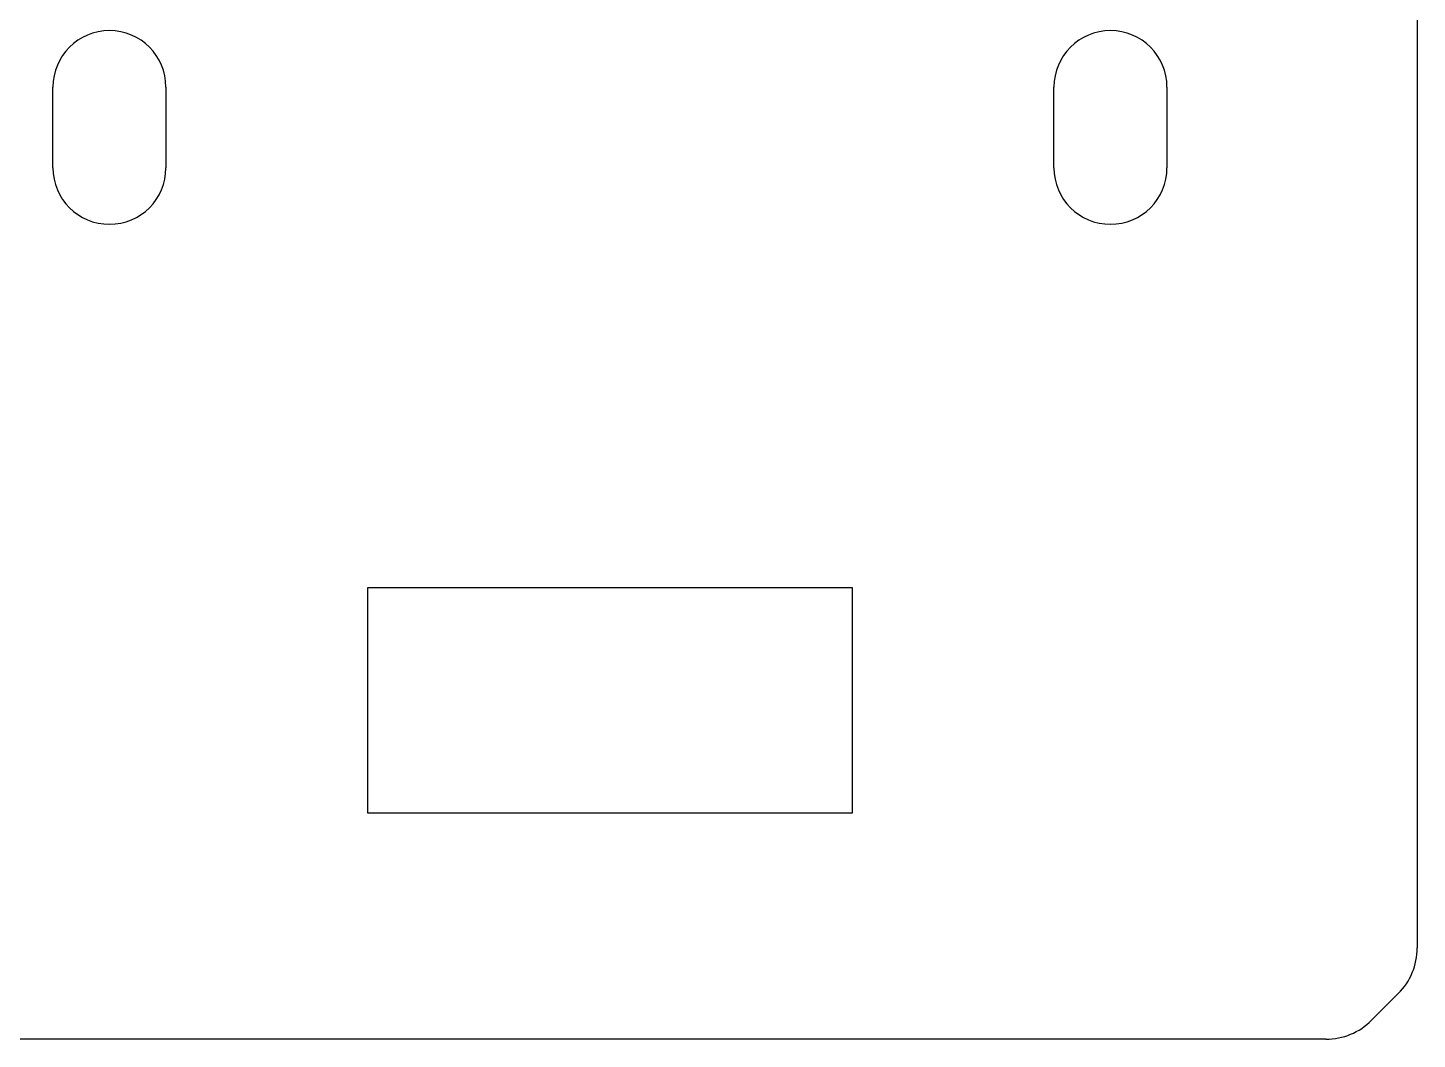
# Model space of a CAD drawing. Header units: millimetres. Extents: x -130 to 25, y -66 to 66.
# Drawn here: x -18.03 to 25, y -65.67 to -34.34 of the extents above; entities that cross this region are included whole.
import ezdxf

# ---------------------------------------------------------------- set-up
doc = ezdxf.new("R2010")
doc.units = ezdxf.units.MM

msp = doc.modelspace()

# ---------------------------------------------------------------- linework, layer by layer
at = {"color": 7, "linetype": 'Continuous', "lineweight": 25}
for p, q in [((25, 42.777), (25, -62.847)), ((-17.25, -38.675), (-17.25, -36.175)), ((-13.75, -36.175), (-13.75, -38.675)), ((13.75, -38.675), (13.75, -36.175)), ((17.25, -36.175), (17.25, -38.675)), ((-7.5, -58.675), (-7.5, -51.675)), ((-7.5, -51.675), (7.5, -51.675)), ((7.5, -51.675), (7.5, -58.675)), ((7.5, -58.675), (-7.5, -58.675)), ((23.586, -65.089), (24.414, -64.261)), ((22.172, -65.675), (-22.172, -65.675))]:
    msp.add_line(p, q, dxfattribs=at)
for centre, radius, start, end in [((-15.5, -36.175), 1.75, 0, 180), ((15.5, -36.175), 1.75, 0, 180), ((-15.5, -38.675), 1.75, 180, 0), ((15.5, -38.675), 1.75, 180, 0), ((23, -62.847), 2, 315, 0), ((22.172, -63.675), 2, 270, 315)]:
    msp.add_arc(centre, radius, start, end, dxfattribs=at)

doc.saveas('drawing.dxf')
